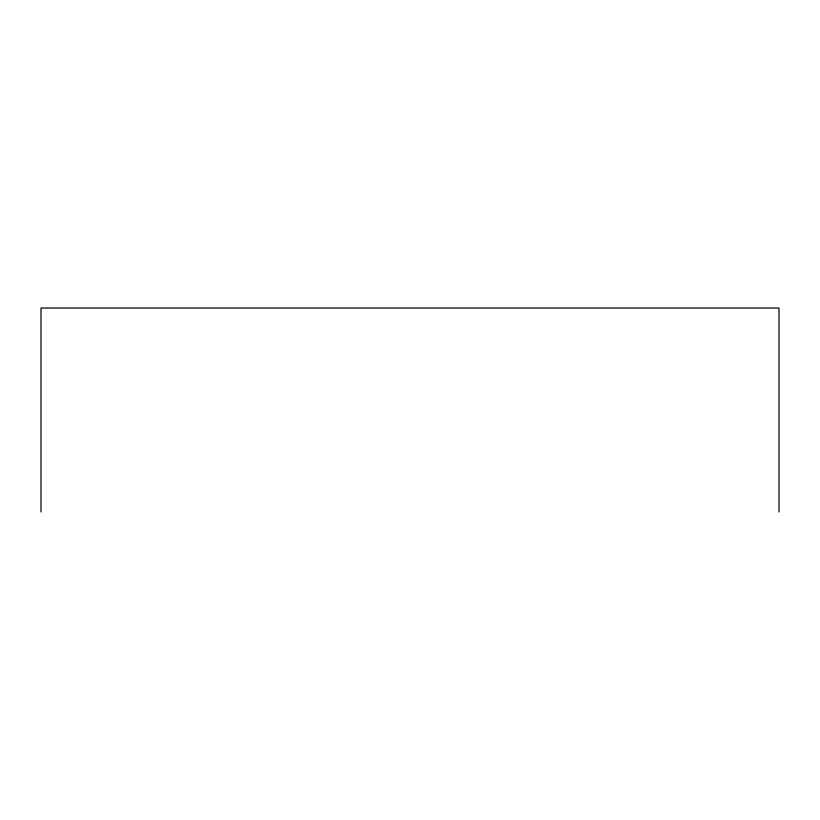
<?xml version="1.0" encoding="UTF-8"?>
<svg xmlns="http://www.w3.org/2000/svg" width="820" height="820" viewBox="0 0 820 820"><rect width="100%" height="100%" fill="white"/><g stroke="black" fill="none" stroke-linecap="round" stroke-linejoin="round"><path stroke-width="1.23" d="M779 511.967L779 308.033L41 308.033L41 511.967"/></g></svg>
